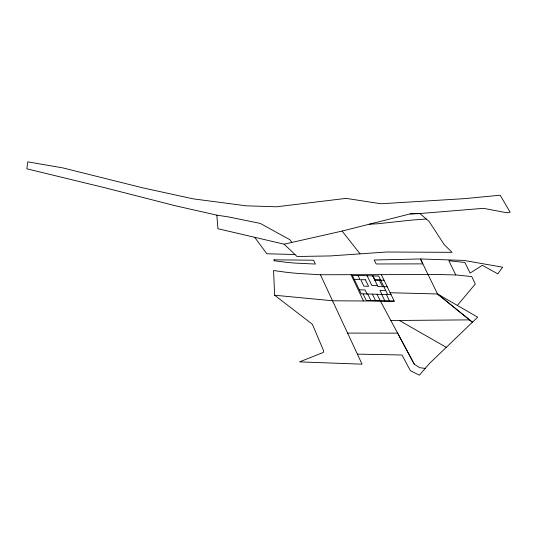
<?xml version="1.0" encoding="UTF-8"?>
<svg xmlns="http://www.w3.org/2000/svg" width="537" height="537" viewBox="0 0 537 537"><rect width="100%" height="100%" fill="white"/><g stroke="black" fill="none" stroke-linecap="round" stroke-linejoin="round"><path stroke-width="0.81" d="M457.336 305.419L475.312 283.979L471.728 276.582L456.497 274.984L439.387 274.541L320.421 274.749L298.559 273.474A236.508 134.982 20.2 0 1 284.939 272.091L273.568 270.527L274.635 295.229L312.38 324.274L323.543 350.547L323.314 352.453L299.518 361.878L362.072 364.18L320.421 274.749M390.11 292.732L437.521 293.967L477.675 317.186L429.54 363.428L419.316 375.162L410.389 370.684L401.978 354.997L357.414 354.138M216.841 215.162L217.935 228.722L284.113 244.181L342.089 231.071L410.228 213.874L419.927 213.538L483.401 208.329L506.472 212.686L510.15 212.222L500.175 195.213L464.854 198.623L380.968 203.765L346.184 198.375L276.421 206.799L246.322 205.832L193.092 198.831L142.258 187.728L62.742 167.88L27.783 161.838L26.85 168.813L104.265 187.594L175.424 205.778L216.841 215.162L228.178 216.861L260.25 223.412L289.832 239.69L291.719 242.14M284.113 244.181L297.062 256.498L330.342 255.934L386.627 252.001L452.073 252.343L444.267 244.691L429.15 221.519L426.257 219.015L411.449 220.11L377.008 223.828L369.483 224.171M410.228 213.874L419.927 213.545L426.257 219.015M390.862 320.522L469.519 319.877L472.419 322.22L437.521 293.967L420.464 258.975L374.195 259.995L376.128 263.969L422.854 263.875L420.464 258.975L463.874 260.411L502.645 267.198L497.833 273.857L482.313 265.325L470.056 273.111L464.914 262.506L448.845 260.714L455.772 274.971M347.647 333.088L397.628 333.148L414.289 364.24L419.746 367.697L425.203 368.389M381.317 274.649L394.212 301.176L332.658 300.78L274.635 295.229M294.988 254.525L266.869 253.766L254.867 237.569M354.232 279.347L359.971 279.495L358.025 275.494M380.619 280.032L374.88 279.884L372.933 275.877M374.725 280.012L384.042 280.254M377.477 285.684L371.886 285.536L367.12 275.729M387.217 286.792L377.9 286.55L372.712 275.877M359.313 289.805L365.059 289.953L366.999 293.961M385.707 290.49L379.968 290.342L381.914 294.343M391.037 294.638L361.26 293.806L352.285 275.347L378.679 276.031L387.654 294.491M394.212 301.176L366.254 300.452L363.079 293.914M399.34 320.448L446.2 347.305M437.521 293.967L469.519 319.877M342.089 231.071L360.012 253.779M380.444 301.089L414.289 364.24M379.384 280.133L382.559 286.671M386.378 294.518L389.553 301.056M381.713 294.397L384.895 300.935M377.055 294.276L380.236 300.814M372.396 294.155L375.578 300.693M367.738 294.034L370.919 300.572M351.057 274.689L363.448 300.975M274.024 259.834L273.93 260.707L279.468 261.472A221.747 126.551 20.2 0 0 294.706 263.076L315.387 264.05L313.581 260.203L274.024 259.834M365.402 279.77L360.743 279.649L363.925 286.187L368.583 286.308L365.402 279.77"/></g></svg>
